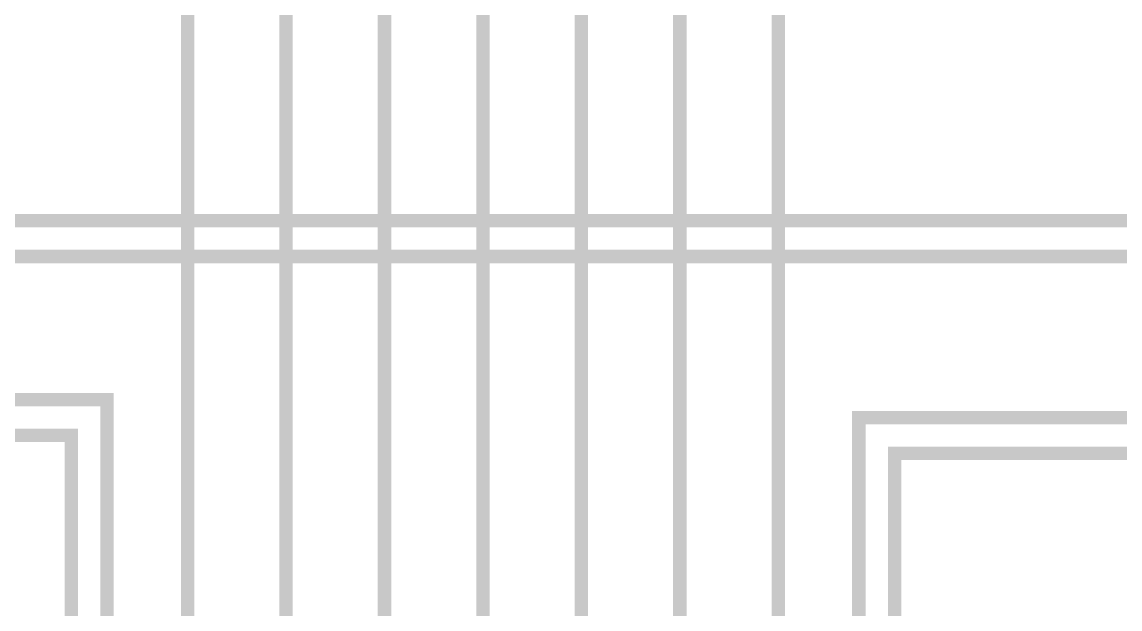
# Model space of a CAD drawing. Header units: inches. Extents: x 67248 to 85686, y -40174 to -31152.
# Drawn here: x 69334.7 to 69580.1, y -33325.9 to -33194.7 of the extents above; entities that cross this region are included whole.
import ezdxf

# ---------------------------------------------------------------- set-up
doc = ezdxf.new("R2010")
doc.units = ezdxf.units.IN
doc.header["$MEASUREMENT"] = 0
doc.layers.add('SI-TOPOLOGY-Ethernet', color=7, linetype='Continuous', lineweight=13, true_color=0x3cf000)

msp = doc.modelspace()

# ---------------------------------------------------------------- linework, layer by layer
at = {"layer": 'SI-TOPOLOGY-Ethernet', "const_width": 3}
for points in [[(67990.49, -32671.14), (67990.49, -33111.14), (69371.75, -33111.14), (69371.75, -33419.14)], [(68273.66, -32671.14), (68273.66, -33015.14), (69393.75, -33015.14), (69393.75, -33419.14)], [(68563.81, -32671.14), (68563.81, -32971.14), (69415.75, -32971.14), (69415.75, -33419.14)], [(68853.96, -32671.14), (68853.96, -32883.14), (69437.75, -32883.14), (69437.75, -33419.14)], [(69144.11, -32671.14), (69144.11, -32831.14), (69459.75, -32831.14), (69459.75, -33419.14)], [(69434.26, -32671.14), (69434.26, -32771.14), (69481.75, -32771.14), (69481.75, -33419.14)], [(69724.41, -32671.14), (69724.41, -32943.14), (69503.75, -32943.14), (69503.75, -33419.14)], [(68135.21, -33199.14), (68135.21, -33287.14), (69345.75, -33287.14), (69345.75, -33419.14)], [(68159.74, -33199.14), (68159.74, -33279.14), (69353.75, -33279.14), (69353.75, -33419.14)], [(69908.6, -33199.14), (69908.6, -33239.14), (69000.62, -33239.14), (69000.62, -33419.14)], [(69935.83, -33199.14), (69935.83, -33247.14), (69008.62, -33247.14), (69008.62, -33419.14)], [(70046.52, -33199.14), (70046.52, -33283.14), (69521.75, -33283.14), (69521.75, -33419.14)], [(70073.75, -33199.14), (70073.75, -33291.14), (69529.75, -33291.14), (69529.75, -33419.14)]]:
    msp.add_lwpolyline(points, dxfattribs=at)

doc.saveas('drawing.dxf')
